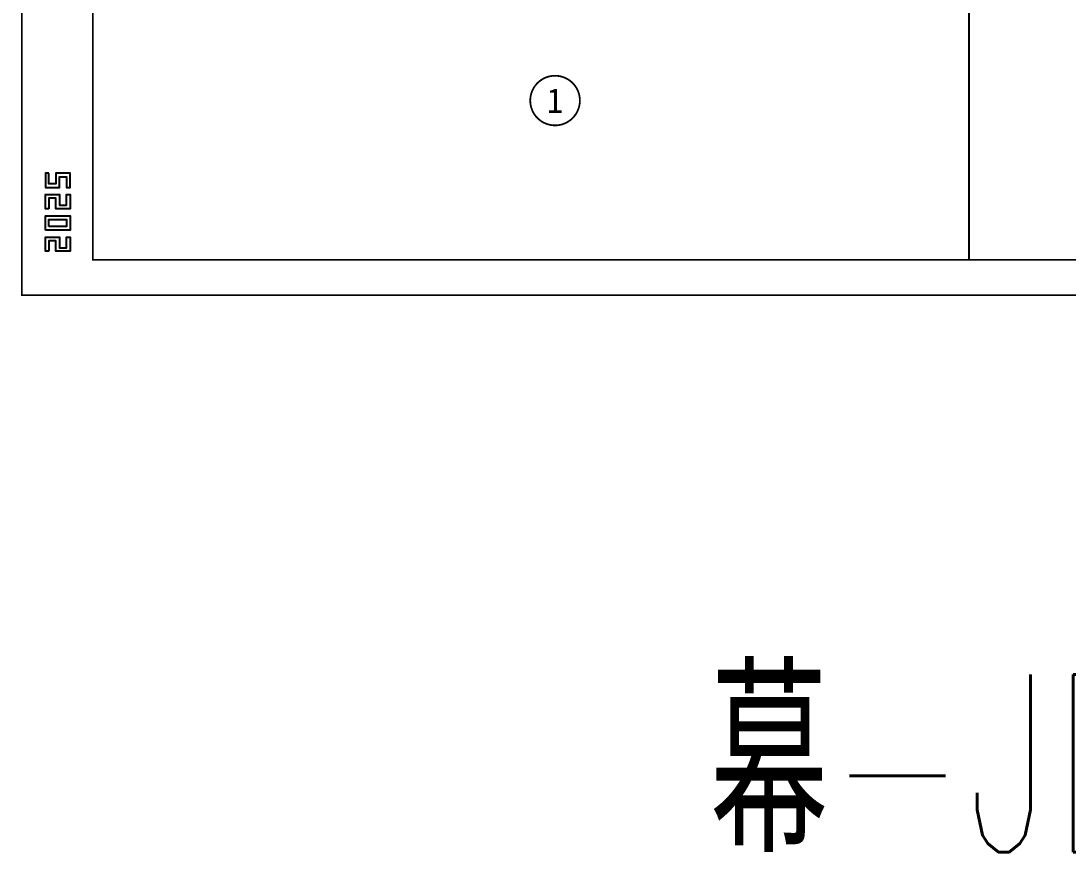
# Model space of a CAD drawing. Extents: x -160106 to 966792, y -663931 to 1550022.
# Drawn here: x -55302 to -54121, y -87453 to -86516 of the extents above; entities that cross this region are included whole.
import ezdxf
from ezdxf.enums import TextEntityAlignment as Align

# ---------------------------------------------------------------- set-up
doc = ezdxf.new("R2010")
doc.units = 0
for name, color, linetype in [('!ZN1-文字-7', 7, 'Continuous'), ('0-cxFrame', 155, 'Continuous'), ('3符号', 173, 'Continuous')]:
    doc.layers.add(name, color=color, linetype=linetype)
doc.layers.add('0-cxText', color=131, linetype='Continuous', lineweight=25)
doc.styles.add('cx_tuming', font='simhei.ttf')
doc.styles.add('cx_tuqian1', font='')
doc.styles.add('ZNTextStyle', font='ROMANS.shx', dxfattribs={"width": 0.7, "bigfont": 'CHINESE.shx'})
doc.styles.add('中南符号', font='simhei.ttf')
doc.styles.add('黑体', font='simhei.ttf', dxfattribs={"height": 12})
doc.styles.get('cx_tuqian1').set_extended_font_data('SimSun')

# ---------------------------------------------------------------- blocks, each defined once
blk = doc.blocks.new('TK22.A2 L(Dragon)')
at = {"layer": '0-cxFrame', "color": 7, "const_width": 0.5}
blk.add_lwpolyline([(0, 0), (-594, 0), (-594, 420), (0, 420)], close=True, dxfattribs=at)
at = {"layer": '0-cxFrame', "const_width": 0.5}
blk.add_lwpolyline([(-80, 10), (-574, 10), (-574, 410), (-80, 410)], close=True, dxfattribs=at)
at = {"layer": 'Defpoints', "color": 2}
for points in [[(-586.37, 34.37), (-587.37, 34.37), (-587.37, 30.37), (-583.37, 30.37), (-583.37, 33.37), (-581.37, 33.37), (-581.37, 30.37), (-580.37, 30.37), (-580.37, 34.37), (-584.37, 34.37), (-584.37, 31.37), (-586.37, 31.37), (-586.37, 34.37)], [(-586.37, 24.37), (-587.37, 24.37), (-587.37, 28.37), (-583.37, 28.37), (-583.37, 25.37), (-581.37, 25.37), (-581.37, 28.37), (-580.37, 28.37), (-580.37, 24.37), (-584.37, 24.37), (-584.37, 27.37), (-586.37, 27.37), (-586.37, 24.37)], [(-586.37, 12.37), (-587.37, 12.37), (-587.37, 16.37), (-583.37, 16.37), (-583.37, 13.37), (-581.37, 13.37), (-581.37, 16.37), (-580.37, 16.37), (-580.37, 12.37), (-584.37, 12.37), (-584.37, 15.37), (-586.37, 15.37), (-586.37, 12.37)]]:
    blk.add_lwpolyline(points, dxfattribs=at)
for points in [[(-587.37, 18.37), (-587.37, 22.37), (-580.37, 22.37), (-580.37, 18.37)], [(-586.37, 19.37), (-586.37, 21.37), (-581.37, 21.37), (-581.37, 19.37)]]:
    blk.add_lwpolyline(points, close=True, dxfattribs=at)
at = {"style": '黑体', "flags": 4}
blk.add_attdef('图幅', text='', height=3.3, dxfattribs=at).set_placement((-40, 3), align=Align.RIGHT)
at = {"layer": '0-cxText', "flags": 4}
for tag, height, style, p in [('建设单位', 3.5, 'cx_tuming', (-45, 240)), ('项目名称', 3.5, 'cx_tuming', (-45, 210)), ('子项名称', 3.5, 'cx_tuming', (-45, 180)), ('工程编号', 3.3, 'cx_tuqian1', (-35, 165)), ('图名1', 3.5, 'cx_tuming', (-45, 87)), ('图名2', 3.5, 'cx_tuming', (-45, 79)), ('图名3', 3.5, 'cx_tuming', (-45, 71)), ('出图日期', 3.3, 'cx_tuqian1', (-39, 60)), ('专业', 3.3, 'cx_tuqian1', (-55, 52)), ('图号', 3.3, 'cx_tuqian1', (-55, 44)), ('版次', 3.3, 'cx_tuqian1', (-20, 44))]:
    blk.add_attdef(tag, text='', height=height, dxfattribs=dict(at, style=style)).set_placement(p, align=Align.MIDDLE)
at = {"layer": 'Defpoints', "color": 6, "flags": 4}
for tag, height, style, p in [('tufu', 3.3, '黑体', (-12, 12)), ('dwfname', 4, 'cx_tuqian1', (-80, 3))]:
    blk.add_attdef(tag, text='', height=height, dxfattribs=dict(at, style=style)).set_placement(p, align=Align.RIGHT)
blk = doc.blocks.new('*U993')
at = {"const_width": 0.5}
blk.add_lwpolyline([(7, 0, 1), (-7, 0, 1)], format="xyb", close=True, dxfattribs=at)
at = {"color": 0, "style": '中南符号', "width": 0.927083, "flags": 8}
blk.add_attdef('索引号', text='', height=6.99, dxfattribs=at).set_placement((-2.33, -3.49), (2.33, -3.49), align=Align.FIT)
at = {"color": 0, "style": '中南符号', "flags": 8}
blk.add_attdef('比例', (9, -7), '', height=2.98, dxfattribs=at)

msp = doc.modelspace()

# ---------------------------------------------------------------- linework, layer by layer
at = {"layer": '3符号', "color": 7}
msp.add_line((-54232.71, -85185.19), (-54232.71, -86785.19), dxfattribs=at)

# ---------------------------------------------------------------- block references
at = {"layer": '0-cxFrame', "xscale": 4, "yscale": 4, "zscale": 4}
msp.add_blockref('TK22.A2 L(Dragon)', (-52924.71, -86825.19), dxfattribs=at)
at = {"layer": '3符号', "color": 7}
ref = msp.add_blockref('*U993', (-54699.26, -86605.69), dxfattribs=dict(at, xscale=4, yscale=4, zscale=4))
ref.add_attrib('索引号', '1', dxfattribs={"layer": '0', "color": 0, "height": 27.96, "style": '中南符号', "width": 0.927083}).set_placement((-54708.58, -86619.67), (-54689.94, -86619.67), align=Align.FIT)

# ---------------------------------------------------------------- texts
at = {"layer": '!ZN1-文字-7', "ltscale": 20, "style": 'ZNTextStyle', "width": 0.7}
msp.add_text('幕-JD-114', height=200.258, dxfattribs=at).set_placement((-54524.39, -87353.06, 0), align=Align.MIDDLE_LEFT)

doc.saveas('drawing.dxf')
